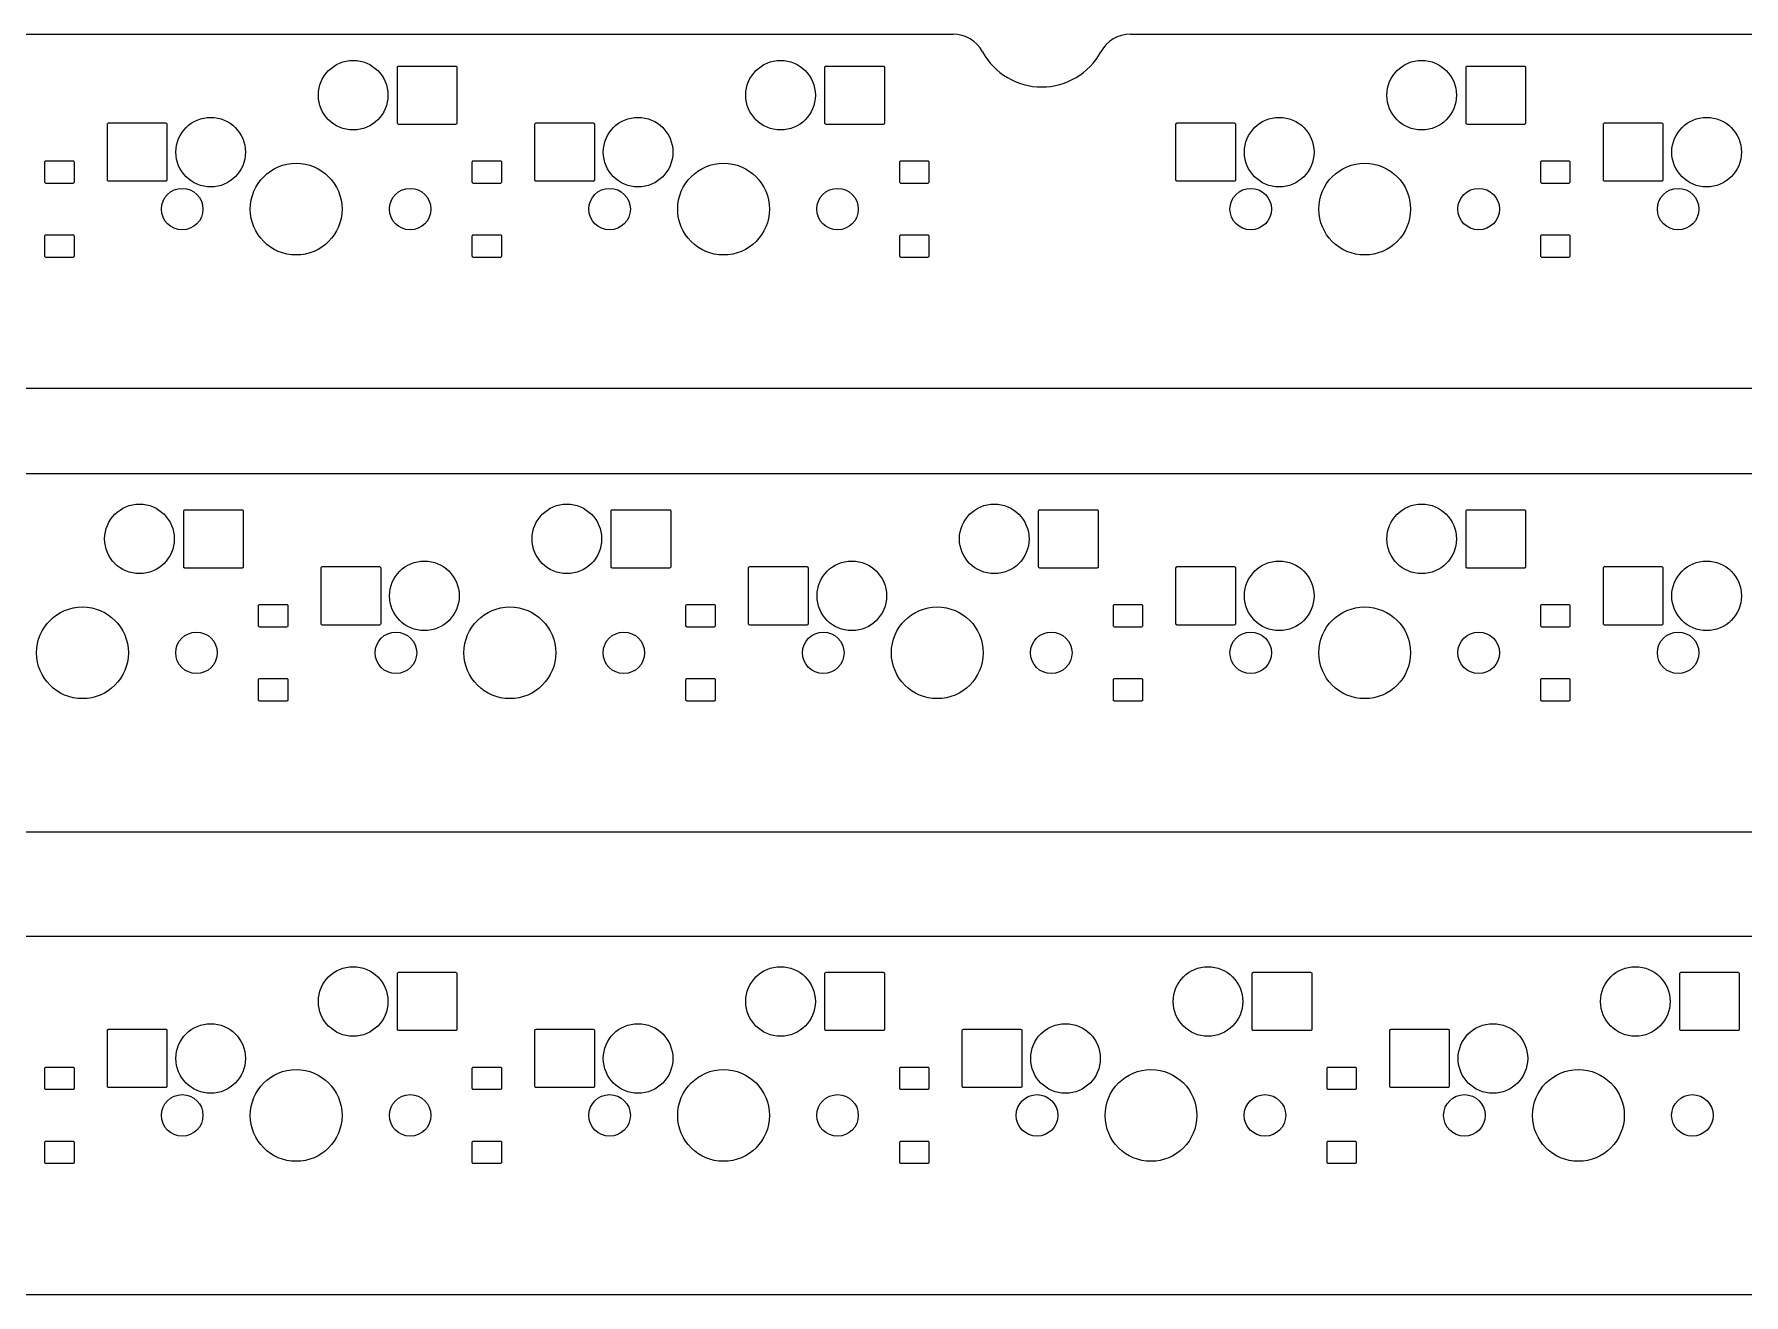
# Model space of a CAD drawing. Extents: x -27 to 356, y -111 to 35.
# Drawn here: x 150.2 to 226.4, y -48.4 to 7.8 of the extents above; entities that cross this region are included whole.
import ezdxf

# ---------------------------------------------------------------- set-up
doc = ezdxf.new("R2010")
doc.units = 0
doc.layers.add('BLACK', color=7, linetype='CONTINUOUS')

msp = doc.modelspace()

# ---------------------------------------------------------------- linework, layer by layer
at = {"layer": 'BLACK', "linetype": 'CONTINUOUS'}
for p, q in [((113.382, 7.8), (191.201, 7.8)), ((113.382, 7.8), (191.201, 7.8)), ((199.112, 7.8), (274.651, 7.8)), ((199.112, 7.8), (274.651, 7.8)), ((166.441, 6.33), (166.445, 6.34952)), ((166.441, 3.83), (166.441, 6.33)), ((166.445, 6.34952), (166.456, 6.36606)), ((166.456, 6.36606), (166.472, 6.37712)), ((166.472, 6.37712), (166.492, 6.381)), ((166.492, 6.381), (169.042, 6.381)), ((169.042, 6.381), (169.062, 6.37712)), ((169.062, 6.37712), (169.078, 6.36606)), ((169.078, 6.36606), (169.089, 6.34952)), ((169.089, 6.34952), (169.093, 6.33)), ((169.093, 6.33), (169.093, 3.83)), ((185.491, 6.33), (185.495, 6.34952)), ((185.491, 3.83), (185.491, 6.33)), ((185.495, 6.34952), (185.506, 6.36606)), ((185.506, 6.36606), (185.522, 6.37712)), ((185.522, 6.37712), (185.542, 6.381)), ((185.542, 6.381), (188.092, 6.381)), ((188.092, 6.381), (188.112, 6.37712)), ((188.112, 6.37712), (188.128, 6.36606)), ((188.128, 6.36606), (188.139, 6.34952)), ((188.139, 6.34952), (188.143, 6.33)), ((188.143, 6.33), (188.143, 3.83)), ((214.066, 6.33), (214.07, 6.34952)), ((214.066, 3.83), (214.066, 6.33)), ((214.07, 6.34952), (214.081, 6.36606)), ((214.081, 6.36606), (214.097, 6.37712)), ((214.097, 6.37712), (214.117, 6.381)), ((214.117, 6.381), (216.667, 6.381)), ((216.667, 6.381), (216.687, 6.37712)), ((216.687, 6.37712), (216.703, 6.36606)), ((216.703, 6.36606), (216.714, 6.34952)), ((216.714, 6.34952), (216.718, 6.33)), ((216.718, 6.33), (216.718, 3.83)), ((153.518, 3.80952), (153.529, 3.82606)), ((153.529, 3.82606), (153.545, 3.83712)), ((153.545, 3.83712), (153.565, 3.841)), ((153.565, 3.841), (156.115, 3.841)), ((156.115, 3.841), (156.135, 3.83712)), ((156.135, 3.83712), (156.151, 3.82606)), ((156.151, 3.82606), (156.162, 3.80952)), ((166.445, 3.81048), (166.441, 3.83)), ((166.456, 3.79394), (166.445, 3.81048)), ((169.089, 3.81048), (169.078, 3.79394)), ((169.093, 3.83), (169.089, 3.81048)), ((172.568, 3.80952), (172.579, 3.82606)), ((172.579, 3.82606), (172.595, 3.83712)), ((172.595, 3.83712), (172.615, 3.841)), ((172.615, 3.841), (175.165, 3.841)), ((175.165, 3.841), (175.185, 3.83712)), ((175.185, 3.83712), (175.201, 3.82606)), ((175.201, 3.82606), (175.212, 3.80952)), ((185.495, 3.81048), (185.491, 3.83)), ((185.506, 3.79394), (185.495, 3.81048)), ((188.139, 3.81048), (188.128, 3.79394)), ((188.143, 3.83), (188.139, 3.81048)), ((201.143, 3.80952), (201.154, 3.82606)), ((201.154, 3.82606), (201.17, 3.83712)), ((201.17, 3.83712), (201.19, 3.841)), ((201.19, 3.841), (203.74, 3.841)), ((203.74, 3.841), (203.76, 3.83712)), ((203.76, 3.83712), (203.776, 3.82606)), ((203.776, 3.82606), (203.787, 3.80952)), ((214.07, 3.81048), (214.066, 3.83)), ((214.081, 3.79394), (214.07, 3.81048)), ((216.714, 3.81048), (216.703, 3.79394)), ((216.718, 3.83), (216.714, 3.81048)), ((220.193, 3.80952), (220.204, 3.82606)), ((220.204, 3.82606), (220.22, 3.83712)), ((220.22, 3.83712), (220.24, 3.841)), ((220.24, 3.841), (222.79, 3.841)), ((222.79, 3.841), (222.81, 3.83712)), ((222.81, 3.83712), (222.826, 3.82606)), ((222.826, 3.82606), (222.837, 3.80952)), ((153.514, 3.79), (153.518, 3.80952)), ((153.514, 1.29), (153.514, 3.79)), ((156.162, 3.80952), (156.166, 3.79)), ((156.166, 3.79), (156.166, 1.29)), ((166.472, 3.78288), (166.456, 3.79394)), ((166.492, 3.779), (166.472, 3.78288)), ((169.042, 3.779), (166.492, 3.779)), ((169.062, 3.78288), (169.042, 3.779)), ((169.078, 3.79394), (169.062, 3.78288)), ((172.564, 3.79), (172.568, 3.80952)), ((172.564, 1.29), (172.564, 3.79)), ((175.212, 3.80952), (175.216, 3.79)), ((175.216, 3.79), (175.216, 1.29)), ((185.522, 3.78288), (185.506, 3.79394)), ((185.542, 3.779), (185.522, 3.78288)), ((188.092, 3.779), (185.542, 3.779)), ((188.112, 3.78288), (188.092, 3.779)), ((188.128, 3.79394), (188.112, 3.78288)), ((201.139, 3.79), (201.143, 3.80952)), ((201.139, 1.29), (201.139, 3.79)), ((203.787, 3.80952), (203.791, 3.79)), ((203.791, 3.79), (203.791, 1.29)), ((214.097, 3.78288), (214.081, 3.79394)), ((214.117, 3.779), (214.097, 3.78288)), ((216.667, 3.779), (214.117, 3.779)), ((216.687, 3.78288), (216.667, 3.779)), ((216.703, 3.79394), (216.687, 3.78288)), ((220.189, 3.79), (220.193, 3.80952)), ((220.189, 1.29), (220.189, 3.79)), ((222.837, 3.80952), (222.841, 3.79)), ((222.841, 3.79), (222.841, 1.29)), ((150.724, 2.1), (150.728, 2.11952)), ((150.724, 1.2), (150.724, 2.1)), ((150.728, 2.11952), (150.739, 2.13606)), ((150.739, 2.13606), (150.755, 2.14712)), ((150.755, 2.14712), (150.775, 2.151)), ((150.775, 2.151), (151.975, 2.151)), ((151.975, 2.151), (151.995, 2.14712)), ((151.995, 2.14712), (152.011, 2.13606)), ((152.011, 2.13606), (152.022, 2.11952)), ((152.022, 2.11952), (152.026, 2.1)), ((152.026, 2.1), (152.026, 1.2)), ((169.774, 2.1), (169.778, 2.11952)), ((169.774, 1.2), (169.774, 2.1)), ((169.778, 2.11952), (169.789, 2.13606)), ((169.789, 2.13606), (169.805, 2.14712)), ((169.805, 2.14712), (169.825, 2.151)), ((169.825, 2.151), (171.025, 2.151)), ((171.025, 2.151), (171.045, 2.14712)), ((171.045, 2.14712), (171.061, 2.13606)), ((171.061, 2.13606), (171.072, 2.11952)), ((171.072, 2.11952), (171.076, 2.1)), ((171.076, 2.1), (171.076, 1.2)), ((188.824, 2.1), (188.828, 2.11952)), ((188.824, 1.2), (188.824, 2.1)), ((188.828, 2.11952), (188.839, 2.13606)), ((188.839, 2.13606), (188.855, 2.14712)), ((188.855, 2.14712), (188.875, 2.151)), ((188.875, 2.151), (190.075, 2.151)), ((190.075, 2.151), (190.095, 2.14712)), ((190.095, 2.14712), (190.111, 2.13606)), ((190.111, 2.13606), (190.122, 2.11952)), ((190.122, 2.11952), (190.126, 2.1)), ((190.126, 2.1), (190.126, 1.2)), ((217.399, 2.1), (217.403, 2.11952)), ((217.399, 1.2), (217.399, 2.1)), ((217.403, 2.11952), (217.414, 2.13606)), ((217.414, 2.13606), (217.43, 2.14712)), ((217.43, 2.14712), (217.45, 2.151)), ((217.45, 2.151), (218.65, 2.151)), ((218.65, 2.151), (218.67, 2.14712)), ((218.67, 2.14712), (218.686, 2.13606)), ((218.686, 2.13606), (218.697, 2.11952)), ((218.697, 2.11952), (218.701, 2.1)), ((218.701, 2.1), (218.701, 1.2)), ((150.728, 1.18048), (150.724, 1.2)), ((150.739, 1.16394), (150.728, 1.18048)), ((150.755, 1.15288), (150.739, 1.16394)), ((150.775, 1.149), (150.755, 1.15288)), ((151.975, 1.149), (150.775, 1.149)), ((151.995, 1.15288), (151.975, 1.149)), ((152.011, 1.16394), (151.995, 1.15288)), ((152.022, 1.18048), (152.011, 1.16394)), ((152.026, 1.2), (152.022, 1.18048)), ((153.518, 1.27048), (153.514, 1.29)), ((153.529, 1.25394), (153.518, 1.27048)), ((153.545, 1.24288), (153.529, 1.25394)), ((153.565, 1.239), (153.545, 1.24288)), ((156.115, 1.239), (153.565, 1.239)), ((156.135, 1.24288), (156.115, 1.239)), ((156.151, 1.25394), (156.135, 1.24288)), ((156.162, 1.27048), (156.151, 1.25394)), ((156.166, 1.29), (156.162, 1.27048)), ((169.778, 1.18048), (169.774, 1.2)), ((169.789, 1.16394), (169.778, 1.18048)), ((169.805, 1.15288), (169.789, 1.16394)), ((169.825, 1.149), (169.805, 1.15288)), ((171.025, 1.149), (169.825, 1.149)), ((171.045, 1.15288), (171.025, 1.149)), ((171.061, 1.16394), (171.045, 1.15288)), ((171.072, 1.18048), (171.061, 1.16394)), ((171.076, 1.2), (171.072, 1.18048)), ((172.568, 1.27048), (172.564, 1.29)), ((172.579, 1.25394), (172.568, 1.27048)), ((172.595, 1.24288), (172.579, 1.25394)), ((172.615, 1.239), (172.595, 1.24288)), ((175.165, 1.239), (172.615, 1.239)), ((175.185, 1.24288), (175.165, 1.239)), ((175.201, 1.25394), (175.185, 1.24288)), ((175.212, 1.27048), (175.201, 1.25394)), ((175.216, 1.29), (175.212, 1.27048)), ((188.828, 1.18048), (188.824, 1.2)), ((188.839, 1.16394), (188.828, 1.18048)), ((188.855, 1.15288), (188.839, 1.16394)), ((188.875, 1.149), (188.855, 1.15288)), ((190.075, 1.149), (188.875, 1.149)), ((190.095, 1.15288), (190.075, 1.149)), ((190.111, 1.16394), (190.095, 1.15288)), ((190.122, 1.18048), (190.111, 1.16394)), ((190.126, 1.2), (190.122, 1.18048)), ((201.143, 1.27048), (201.139, 1.29)), ((201.154, 1.25394), (201.143, 1.27048)), ((201.17, 1.24288), (201.154, 1.25394)), ((201.19, 1.239), (201.17, 1.24288)), ((203.74, 1.239), (201.19, 1.239)), ((203.76, 1.24288), (203.74, 1.239)), ((203.776, 1.25394), (203.76, 1.24288)), ((203.787, 1.27048), (203.776, 1.25394)), ((203.791, 1.29), (203.787, 1.27048)), ((217.403, 1.18048), (217.399, 1.2)), ((217.414, 1.16394), (217.403, 1.18048)), ((217.43, 1.15288), (217.414, 1.16394)), ((217.45, 1.149), (217.43, 1.15288)), ((218.65, 1.149), (217.45, 1.149)), ((218.67, 1.15288), (218.65, 1.149)), ((218.686, 1.16394), (218.67, 1.15288)), ((218.697, 1.18048), (218.686, 1.16394)), ((218.701, 1.2), (218.697, 1.18048)), ((220.193, 1.27048), (220.189, 1.29)), ((220.204, 1.25394), (220.193, 1.27048)), ((220.22, 1.24288), (220.204, 1.25394)), ((220.24, 1.239), (220.22, 1.24288)), ((222.79, 1.239), (220.24, 1.239)), ((222.81, 1.24288), (222.79, 1.239)), ((222.826, 1.25394), (222.81, 1.24288)), ((222.837, 1.27048), (222.826, 1.25394)), ((222.841, 1.29), (222.837, 1.27048)), ((150.724, -1.2), (150.728, -1.18048)), ((150.724, -2.1), (150.724, -1.2)), ((150.728, -1.18048), (150.739, -1.16394)), ((150.739, -1.16394), (150.755, -1.15288)), ((150.755, -1.15288), (150.775, -1.149)), ((150.775, -1.149), (151.975, -1.149)), ((151.975, -1.149), (151.995, -1.15288)), ((151.995, -1.15288), (152.011, -1.16394)), ((152.011, -1.16394), (152.022, -1.18048)), ((152.022, -1.18048), (152.026, -1.2)), ((152.026, -1.2), (152.026, -2.1)), ((169.774, -1.2), (169.778, -1.18048)), ((169.774, -2.1), (169.774, -1.2)), ((169.778, -1.18048), (169.789, -1.16394)), ((169.789, -1.16394), (169.805, -1.15288)), ((169.805, -1.15288), (169.825, -1.149)), ((169.825, -1.149), (171.025, -1.149)), ((171.025, -1.149), (171.045, -1.15288)), ((171.045, -1.15288), (171.061, -1.16394)), ((171.061, -1.16394), (171.072, -1.18048)), ((171.072, -1.18048), (171.076, -1.2)), ((171.076, -1.2), (171.076, -2.1)), ((188.824, -1.2), (188.828, -1.18048)), ((188.824, -2.1), (188.824, -1.2)), ((188.828, -1.18048), (188.839, -1.16394)), ((188.839, -1.16394), (188.855, -1.15288)), ((188.855, -1.15288), (188.875, -1.149)), ((188.875, -1.149), (190.075, -1.149)), ((190.075, -1.149), (190.095, -1.15288)), ((190.095, -1.15288), (190.111, -1.16394)), ((190.111, -1.16394), (190.122, -1.18048)), ((190.122, -1.18048), (190.126, -1.2)), ((190.126, -1.2), (190.126, -2.1)), ((217.399, -1.2), (217.403, -1.18048)), ((217.399, -2.1), (217.399, -1.2)), ((217.403, -1.18048), (217.414, -1.16394)), ((217.414, -1.16394), (217.43, -1.15288)), ((217.43, -1.15288), (217.45, -1.149)), ((217.45, -1.149), (218.65, -1.149)), ((218.65, -1.149), (218.67, -1.15288)), ((218.67, -1.15288), (218.686, -1.16394)), ((218.686, -1.16394), (218.697, -1.18048)), ((218.697, -1.18048), (218.701, -1.2)), ((218.701, -1.2), (218.701, -2.1)), ((150.728, -2.11952), (150.724, -2.1)), ((150.739, -2.13606), (150.728, -2.11952)), ((150.755, -2.14712), (150.739, -2.13606)), ((150.775, -2.151), (150.755, -2.14712)), ((151.975, -2.151), (150.775, -2.151)), ((151.995, -2.14712), (151.975, -2.151)), ((152.011, -2.13606), (151.995, -2.14712)), ((152.022, -2.11952), (152.011, -2.13606)), ((152.026, -2.1), (152.022, -2.11952)), ((169.778, -2.11952), (169.774, -2.1)), ((169.789, -2.13606), (169.778, -2.11952)), ((169.805, -2.14712), (169.789, -2.13606)), ((169.825, -2.151), (169.805, -2.14712)), ((171.025, -2.151), (169.825, -2.151)), ((171.045, -2.14712), (171.025, -2.151)), ((171.061, -2.13606), (171.045, -2.14712)), ((171.072, -2.11952), (171.061, -2.13606)), ((171.076, -2.1), (171.072, -2.11952)), ((188.828, -2.11952), (188.824, -2.1)), ((188.839, -2.13606), (188.828, -2.11952)), ((188.855, -2.14712), (188.839, -2.13606)), ((188.875, -2.151), (188.855, -2.14712)), ((190.075, -2.151), (188.875, -2.151)), ((190.095, -2.14712), (190.075, -2.151)), ((190.111, -2.13606), (190.095, -2.14712)), ((190.122, -2.11952), (190.111, -2.13606)), ((190.126, -2.1), (190.122, -2.11952)), ((217.403, -2.11952), (217.399, -2.1)), ((217.414, -2.13606), (217.403, -2.11952)), ((217.43, -2.14712), (217.414, -2.13606)), ((217.45, -2.151), (217.43, -2.14712)), ((218.65, -2.151), (217.45, -2.151)), ((218.67, -2.14712), (218.65, -2.151)), ((218.686, -2.13606), (218.67, -2.14712)), ((218.697, -2.11952), (218.686, -2.13606)), ((218.701, -2.1), (218.697, -2.11952)), ((349.875, -8), (-21.025, -8)), ((349.875, -8), (-21.025, -8)), ((-21.025, -11.785), (241.191, -11.785)), ((-21.025, -11.785), (241.191, -11.785)), ((156.916, -13.455), (156.92, -13.4355)), ((156.916, -15.955), (156.916, -13.455)), ((156.92, -13.4355), (156.931, -13.4189)), ((156.931, -13.4189), (156.947, -13.4079)), ((156.947, -13.4079), (156.967, -13.404)), ((156.967, -13.404), (159.517, -13.404)), ((159.517, -13.404), (159.537, -13.4079)), ((159.537, -13.4079), (159.553, -13.4189)), ((159.553, -13.4189), (159.564, -13.4355)), ((159.564, -13.4355), (159.568, -13.455)), ((159.568, -13.455), (159.568, -15.955)), ((175.966, -13.455), (175.97, -13.4355)), ((175.966, -15.955), (175.966, -13.455)), ((175.97, -13.4355), (175.981, -13.4189)), ((175.981, -13.4189), (175.997, -13.4079)), ((175.997, -13.4079), (176.017, -13.404)), ((176.017, -13.404), (178.567, -13.404)), ((178.567, -13.404), (178.587, -13.4079)), ((178.587, -13.4079), (178.603, -13.4189)), ((178.603, -13.4189), (178.614, -13.4355)), ((178.614, -13.4355), (178.618, -13.455)), ((178.618, -13.455), (178.618, -15.955)), ((195.016, -13.455), (195.02, -13.4355)), ((195.016, -15.955), (195.016, -13.455)), ((195.02, -13.4355), (195.031, -13.4189)), ((195.031, -13.4189), (195.047, -13.4079)), ((195.047, -13.4079), (195.067, -13.404)), ((195.067, -13.404), (197.617, -13.404)), ((197.617, -13.404), (197.637, -13.4079)), ((197.637, -13.4079), (197.653, -13.4189)), ((197.653, -13.4189), (197.664, -13.4355)), ((197.664, -13.4355), (197.668, -13.455)), ((197.668, -13.455), (197.668, -15.955)), ((214.066, -13.455), (214.07, -13.4355)), ((214.066, -15.955), (214.066, -13.455)), ((214.07, -13.4355), (214.081, -13.4189)), ((214.081, -13.4189), (214.097, -13.4079)), ((214.097, -13.4079), (214.117, -13.404)), ((214.117, -13.404), (216.667, -13.404)), ((216.667, -13.404), (216.687, -13.4079)), ((216.687, -13.4079), (216.703, -13.4189)), ((216.703, -13.4189), (216.714, -13.4355)), ((216.714, -13.4355), (216.718, -13.455)), ((216.718, -13.455), (216.718, -15.955)), ((156.92, -15.9745), (156.916, -15.955)), ((156.931, -15.9911), (156.92, -15.9745)), ((156.947, -16.0021), (156.931, -15.9911)), ((159.553, -15.9911), (159.537, -16.0021)), ((159.564, -15.9745), (159.553, -15.9911)), ((159.568, -15.955), (159.564, -15.9745)), ((163.039, -15.995), (163.043, -15.9755)), ((163.039, -18.495), (163.039, -15.995)), ((163.043, -15.9755), (163.054, -15.9589)), ((163.054, -15.9589), (163.07, -15.9479)), ((163.07, -15.9479), (163.09, -15.944)), ((163.09, -15.944), (165.64, -15.944)), ((165.64, -15.944), (165.66, -15.9479)), ((165.66, -15.9479), (165.676, -15.9589)), ((165.676, -15.9589), (165.687, -15.9755)), ((165.687, -15.9755), (165.691, -15.995)), ((165.691, -15.995), (165.691, -18.495)), ((175.97, -15.9745), (175.966, -15.955)), ((175.981, -15.9911), (175.97, -15.9745)), ((175.997, -16.0021), (175.981, -15.9911)), ((178.603, -15.9911), (178.587, -16.0021)), ((178.614, -15.9745), (178.603, -15.9911)), ((178.618, -15.955), (178.614, -15.9745)), ((182.089, -15.995), (182.093, -15.9755)), ((182.089, -18.495), (182.089, -15.995)), ((182.093, -15.9755), (182.104, -15.9589)), ((182.104, -15.9589), (182.12, -15.9479)), ((182.12, -15.9479), (182.14, -15.944)), ((182.14, -15.944), (184.69, -15.944)), ((184.69, -15.944), (184.71, -15.9479)), ((184.71, -15.9479), (184.726, -15.9589)), ((184.726, -15.9589), (184.737, -15.9755)), ((184.737, -15.9755), (184.741, -15.995)), ((184.741, -15.995), (184.741, -18.495)), ((195.02, -15.9745), (195.016, -15.955)), ((195.031, -15.9911), (195.02, -15.9745)), ((195.047, -16.0021), (195.031, -15.9911)), ((197.653, -15.9911), (197.637, -16.0021)), ((197.664, -15.9745), (197.653, -15.9911)), ((197.668, -15.955), (197.664, -15.9745)), ((201.139, -15.995), (201.143, -15.9755)), ((201.139, -18.495), (201.139, -15.995)), ((201.143, -15.9755), (201.154, -15.9589)), ((201.154, -15.9589), (201.17, -15.9479)), ((201.17, -15.9479), (201.19, -15.944)), ((201.19, -15.944), (203.74, -15.944)), ((203.74, -15.944), (203.76, -15.9479)), ((203.76, -15.9479), (203.776, -15.9589)), ((203.776, -15.9589), (203.787, -15.9755)), ((203.787, -15.9755), (203.791, -15.995)), ((203.791, -15.995), (203.791, -18.495)), ((214.07, -15.9745), (214.066, -15.955)), ((214.081, -15.9911), (214.07, -15.9745)), ((214.097, -16.0021), (214.081, -15.9911)), ((216.703, -15.9911), (216.687, -16.0021)), ((216.714, -15.9745), (216.703, -15.9911)), ((216.718, -15.955), (216.714, -15.9745)), ((220.189, -15.995), (220.193, -15.9755)), ((220.189, -18.495), (220.189, -15.995)), ((220.193, -15.9755), (220.204, -15.9589)), ((220.204, -15.9589), (220.22, -15.9479)), ((220.22, -15.9479), (220.24, -15.944)), ((220.24, -15.944), (222.79, -15.944)), ((222.79, -15.944), (222.81, -15.9479)), ((222.81, -15.9479), (222.826, -15.9589)), ((222.826, -15.9589), (222.837, -15.9755)), ((222.837, -15.9755), (222.841, -15.995)), ((222.841, -15.995), (222.841, -18.495)), ((156.967, -16.006), (156.947, -16.0021)), ((159.517, -16.006), (156.967, -16.006)), ((159.537, -16.0021), (159.517, -16.006)), ((176.017, -16.006), (175.997, -16.0021)), ((178.567, -16.006), (176.017, -16.006)), ((178.587, -16.0021), (178.567, -16.006)), ((195.067, -16.006), (195.047, -16.0021)), ((197.617, -16.006), (195.067, -16.006)), ((197.637, -16.0021), (197.617, -16.006)), ((214.117, -16.006), (214.097, -16.0021)), ((216.667, -16.006), (214.117, -16.006)), ((216.687, -16.0021), (216.667, -16.006)), ((160.249, -17.685), (160.253, -17.6655)), ((160.249, -18.585), (160.249, -17.685)), ((160.253, -17.6655), (160.264, -17.6489)), ((160.264, -17.6489), (160.28, -17.6379)), ((160.28, -17.6379), (160.3, -17.634)), ((160.3, -17.634), (161.5, -17.634)), ((161.5, -17.634), (161.52, -17.6379)), ((161.52, -17.6379), (161.536, -17.6489)), ((161.536, -17.6489), (161.547, -17.6655)), ((161.547, -17.6655), (161.551, -17.685)), ((161.551, -17.685), (161.551, -18.585)), ((179.299, -17.685), (179.303, -17.6655)), ((179.299, -18.585), (179.299, -17.685)), ((179.303, -17.6655), (179.314, -17.6489)), ((179.314, -17.6489), (179.33, -17.6379)), ((179.33, -17.6379), (179.35, -17.634)), ((179.35, -17.634), (180.55, -17.634)), ((180.55, -17.634), (180.57, -17.6379)), ((180.57, -17.6379), (180.586, -17.6489)), ((180.586, -17.6489), (180.597, -17.6655)), ((180.597, -17.6655), (180.601, -17.685)), ((180.601, -17.685), (180.601, -18.585)), ((198.349, -17.685), (198.353, -17.6655)), ((198.349, -18.585), (198.349, -17.685)), ((198.353, -17.6655), (198.364, -17.6489)), ((198.364, -17.6489), (198.38, -17.6379)), ((198.38, -17.6379), (198.4, -17.634)), ((198.4, -17.634), (199.6, -17.634)), ((199.6, -17.634), (199.62, -17.6379)), ((199.62, -17.6379), (199.636, -17.6489)), ((199.636, -17.6489), (199.647, -17.6655)), ((199.647, -17.6655), (199.651, -17.685)), ((199.651, -17.685), (199.651, -18.585)), ((217.399, -17.685), (217.403, -17.6655)), ((217.399, -18.585), (217.399, -17.685)), ((217.403, -17.6655), (217.414, -17.6489)), ((217.414, -17.6489), (217.43, -17.6379)), ((217.43, -17.6379), (217.45, -17.634)), ((217.45, -17.634), (218.65, -17.634)), ((218.65, -17.634), (218.67, -17.6379)), ((218.67, -17.6379), (218.686, -17.6489)), ((218.686, -17.6489), (218.697, -17.6655)), ((218.697, -17.6655), (218.701, -17.685)), ((218.701, -17.685), (218.701, -18.585)), ((160.253, -18.6045), (160.249, -18.585)), ((160.264, -18.6211), (160.253, -18.6045)), ((160.28, -18.6321), (160.264, -18.6211)), ((160.3, -18.636), (160.28, -18.6321)), ((161.5, -18.636), (160.3, -18.636)), ((161.52, -18.6321), (161.5, -18.636)), ((161.536, -18.6211), (161.52, -18.6321)), ((161.547, -18.6045), (161.536, -18.6211)), ((161.551, -18.585), (161.547, -18.6045)), ((163.043, -18.5145), (163.039, -18.495)), ((163.054, -18.5311), (163.043, -18.5145)), ((163.07, -18.5421), (163.054, -18.5311)), ((163.09, -18.546), (163.07, -18.5421)), ((165.64, -18.546), (163.09, -18.546)), ((165.66, -18.5421), (165.64, -18.546)), ((165.676, -18.5311), (165.66, -18.5421)), ((165.687, -18.5145), (165.676, -18.5311)), ((165.691, -18.495), (165.687, -18.5145)), ((179.303, -18.6045), (179.299, -18.585)), ((179.314, -18.6211), (179.303, -18.6045)), ((179.33, -18.6321), (179.314, -18.6211)), ((179.35, -18.636), (179.33, -18.6321)), ((180.55, -18.636), (179.35, -18.636)), ((180.57, -18.6321), (180.55, -18.636)), ((180.586, -18.6211), (180.57, -18.6321)), ((180.597, -18.6045), (180.586, -18.6211)), ((180.601, -18.585), (180.597, -18.6045)), ((182.093, -18.5145), (182.089, -18.495)), ((182.104, -18.5311), (182.093, -18.5145)), ((182.12, -18.5421), (182.104, -18.5311)), ((182.14, -18.546), (182.12, -18.5421)), ((184.69, -18.546), (182.14, -18.546)), ((184.71, -18.5421), (184.69, -18.546)), ((184.726, -18.5311), (184.71, -18.5421)), ((184.737, -18.5145), (184.726, -18.5311)), ((184.741, -18.495), (184.737, -18.5145)), ((198.353, -18.6045), (198.349, -18.585)), ((198.364, -18.6211), (198.353, -18.6045)), ((198.38, -18.6321), (198.364, -18.6211)), ((198.4, -18.636), (198.38, -18.6321)), ((199.6, -18.636), (198.4, -18.636)), ((199.62, -18.6321), (199.6, -18.636)), ((199.636, -18.6211), (199.62, -18.6321)), ((199.647, -18.6045), (199.636, -18.6211)), ((199.651, -18.585), (199.647, -18.6045)), ((201.143, -18.5145), (201.139, -18.495)), ((201.154, -18.5311), (201.143, -18.5145)), ((201.17, -18.5421), (201.154, -18.5311)), ((201.19, -18.546), (201.17, -18.5421)), ((203.74, -18.546), (201.19, -18.546)), ((203.76, -18.5421), (203.74, -18.546)), ((203.776, -18.5311), (203.76, -18.5421)), ((203.787, -18.5145), (203.776, -18.5311)), ((203.791, -18.495), (203.787, -18.5145)), ((217.403, -18.6045), (217.399, -18.585)), ((217.414, -18.6211), (217.403, -18.6045)), ((217.43, -18.6321), (217.414, -18.6211)), ((217.45, -18.636), (217.43, -18.6321)), ((218.65, -18.636), (217.45, -18.636)), ((218.67, -18.6321), (218.65, -18.636)), ((218.686, -18.6211), (218.67, -18.6321)), ((218.697, -18.6045), (218.686, -18.6211)), ((218.701, -18.585), (218.697, -18.6045)), ((220.193, -18.5145), (220.189, -18.495)), ((220.204, -18.5311), (220.193, -18.5145)), ((220.22, -18.5421), (220.204, -18.5311)), ((220.24, -18.546), (220.22, -18.5421)), ((222.79, -18.546), (220.24, -18.546)), ((222.81, -18.5421), (222.79, -18.546)), ((222.826, -18.5311), (222.81, -18.5421)), ((222.837, -18.5145), (222.826, -18.5311)), ((222.841, -18.495), (222.837, -18.5145)), ((160.249, -20.985), (160.253, -20.9655)), ((160.249, -21.885), (160.249, -20.985)), ((160.253, -20.9655), (160.264, -20.9489)), ((160.264, -20.9489), (160.28, -20.9379)), ((160.28, -20.9379), (160.3, -20.934)), ((160.3, -20.934), (161.5, -20.934)), ((161.5, -20.934), (161.52, -20.9379)), ((161.52, -20.9379), (161.536, -20.9489)), ((161.536, -20.9489), (161.547, -20.9655)), ((161.547, -20.9655), (161.551, -20.985)), ((161.551, -20.985), (161.551, -21.885)), ((179.299, -20.985), (179.303, -20.9655)), ((179.299, -21.885), (179.299, -20.985)), ((179.303, -20.9655), (179.314, -20.9489)), ((179.314, -20.9489), (179.33, -20.9379)), ((179.33, -20.9379), (179.35, -20.934)), ((179.35, -20.934), (180.55, -20.934)), ((180.55, -20.934), (180.57, -20.9379)), ((180.57, -20.9379), (180.586, -20.9489)), ((180.586, -20.9489), (180.597, -20.9655)), ((180.597, -20.9655), (180.601, -20.985)), ((180.601, -20.985), (180.601, -21.885)), ((198.349, -20.985), (198.353, -20.9655)), ((198.349, -21.885), (198.349, -20.985)), ((198.353, -20.9655), (198.364, -20.9489)), ((198.364, -20.9489), (198.38, -20.9379)), ((198.38, -20.9379), (198.4, -20.934)), ((198.4, -20.934), (199.6, -20.934)), ((199.6, -20.934), (199.62, -20.9379)), ((199.62, -20.9379), (199.636, -20.9489)), ((199.636, -20.9489), (199.647, -20.9655)), ((199.647, -20.9655), (199.651, -20.985)), ((199.651, -20.985), (199.651, -21.885)), ((217.399, -20.985), (217.403, -20.9655)), ((217.399, -21.885), (217.399, -20.985)), ((217.403, -20.9655), (217.414, -20.9489)), ((217.414, -20.9489), (217.43, -20.9379)), ((217.43, -20.9379), (217.45, -20.934)), ((217.45, -20.934), (218.65, -20.934)), ((218.65, -20.934), (218.67, -20.9379)), ((218.67, -20.9379), (218.686, -20.9489)), ((218.686, -20.9489), (218.697, -20.9655)), ((218.697, -20.9655), (218.701, -20.985)), ((218.701, -20.985), (218.701, -21.885)), ((160.253, -21.9045), (160.249, -21.885)), ((160.264, -21.9211), (160.253, -21.9045)), ((160.28, -21.9321), (160.264, -21.9211)), ((160.3, -21.936), (160.28, -21.9321)), ((161.5, -21.936), (160.3, -21.936)), ((161.52, -21.9321), (161.5, -21.936)), ((161.536, -21.9211), (161.52, -21.9321)), ((161.547, -21.9045), (161.536, -21.9211)), ((161.551, -21.885), (161.547, -21.9045)), ((179.303, -21.9045), (179.299, -21.885)), ((179.314, -21.9211), (179.303, -21.9045)), ((179.33, -21.9321), (179.314, -21.9211)), ((179.35, -21.936), (179.33, -21.9321)), ((180.55, -21.936), (179.35, -21.936)), ((180.57, -21.9321), (180.55, -21.936)), ((180.586, -21.9211), (180.57, -21.9321)), ((180.597, -21.9045), (180.586, -21.9211)), ((180.601, -21.885), (180.597, -21.9045)), ((198.353, -21.9045), (198.349, -21.885)), ((198.364, -21.9211), (198.353, -21.9045)), ((198.38, -21.9321), (198.364, -21.9211)), ((198.4, -21.936), (198.38, -21.9321)), ((199.6, -21.936), (198.4, -21.936)), ((199.62, -21.9321), (199.6, -21.936)), ((199.636, -21.9211), (199.62, -21.9321)), ((199.647, -21.9045), (199.636, -21.9211)), ((199.651, -21.885), (199.647, -21.9045)), ((217.403, -21.9045), (217.399, -21.885)), ((217.414, -21.9211), (217.403, -21.9045)), ((217.43, -21.9321), (217.414, -21.9211)), ((217.45, -21.936), (217.43, -21.9321)), ((218.65, -21.936), (217.45, -21.936)), ((218.67, -21.9321), (218.65, -21.936)), ((218.686, -21.9211), (218.67, -21.9321)), ((218.697, -21.9045), (218.686, -21.9211)), ((218.701, -21.885), (218.697, -21.9045)), ((239.028, -27.785), (-21.025, -27.785)), ((239.028, -27.785), (-21.025, -27.785)), ((-21.025, -32.4133), (242.78, -32.4133)), ((-21.025, -32.4133), (242.78, -32.4133)), ((166.441, -34.0833), (166.445, -34.0638)), ((166.441, -36.5833), (166.441, -34.0833)), ((166.445, -34.0638), (166.456, -34.0472)), ((166.456, -34.0472), (166.472, -34.0362)), ((166.472, -34.0362), (166.492, -34.0323)), ((166.492, -34.0323), (169.042, -34.0323)), ((169.042, -34.0323), (169.062, -34.0362)), ((169.062, -34.0362), (169.078, -34.0472)), ((169.078, -34.0472), (169.089, -34.0638)), ((169.089, -34.0638), (169.093, -34.0833)), ((169.093, -34.0833), (169.093, -36.5833)), ((185.491, -34.0833), (185.495, -34.0638)), ((185.491, -36.5833), (185.491, -34.0833)), ((185.495, -34.0638), (185.506, -34.0472)), ((185.506, -34.0472), (185.522, -34.0362)), ((185.522, -34.0362), (185.542, -34.0323)), ((185.542, -34.0323), (188.092, -34.0323)), ((188.092, -34.0323), (188.112, -34.0362)), ((188.112, -34.0362), (188.128, -34.0472)), ((188.128, -34.0472), (188.139, -34.0638)), ((188.139, -34.0638), (188.143, -34.0833)), ((188.143, -34.0833), (188.143, -36.5833)), ((204.541, -34.0833), (204.545, -34.0638)), ((204.541, -36.5833), (204.541, -34.0833)), ((204.545, -34.0638), (204.556, -34.0472)), ((204.556, -34.0472), (204.572, -34.0362)), ((204.572, -34.0362), (204.592, -34.0323)), ((204.592, -34.0323), (207.142, -34.0323)), ((207.142, -34.0323), (207.162, -34.0362)), ((207.162, -34.0362), (207.178, -34.0472)), ((207.178, -34.0472), (207.189, -34.0638)), ((207.189, -34.0638), (207.193, -34.0833)), ((207.193, -34.0833), (207.193, -36.5833)), ((223.591, -34.0833), (223.595, -34.0638)), ((223.591, -36.5833), (223.591, -34.0833)), ((223.595, -34.0638), (223.606, -34.0472)), ((223.606, -34.0472), (223.622, -34.0362)), ((223.622, -34.0362), (223.642, -34.0323)), ((223.642, -34.0323), (226.192, -34.0323)), ((226.192, -34.0323), (226.212, -34.0362)), ((226.212, -34.0362), (226.228, -34.0472)), ((226.228, -34.0472), (226.239, -34.0638)), ((226.239, -34.0638), (226.243, -34.0833)), ((226.243, -34.0833), (226.243, -36.5833)), ((153.545, -36.5762), (153.565, -36.5723)), ((153.565, -36.5723), (156.115, -36.5723)), ((156.115, -36.5723), (156.135, -36.5762)), ((172.595, -36.5762), (172.615, -36.5723)), ((172.615, -36.5723), (175.165, -36.5723)), ((175.165, -36.5723), (175.185, -36.5762)), ((191.645, -36.5762), (191.665, -36.5723)), ((191.665, -36.5723), (194.215, -36.5723)), ((194.215, -36.5723), (194.235, -36.5762)), ((210.695, -36.5762), (210.715, -36.5723)), ((210.715, -36.5723), (213.265, -36.5723)), ((213.265, -36.5723), (213.285, -36.5762)), ((153.514, -36.6233), (153.518, -36.6038)), ((153.514, -39.1233), (153.514, -36.6233)), ((153.518, -36.6038), (153.529, -36.5872)), ((153.529, -36.5872), (153.545, -36.5762)), ((156.135, -36.5762), (156.151, -36.5872)), ((156.151, -36.5872), (156.162, -36.6038)), ((156.162, -36.6038), (156.166, -36.6233)), ((156.166, -36.6233), (156.166, -39.1233)), ((166.445, -36.6028), (166.441, -36.5833)), ((166.456, -36.6194), (166.445, -36.6028)), ((166.472, -36.6304), (166.456, -36.6194)), ((166.492, -36.6343), (166.472, -36.6304)), ((169.042, -36.6343), (166.492, -36.6343)), ((169.062, -36.6304), (169.042, -36.6343)), ((169.078, -36.6194), (169.062, -36.6304)), ((169.089, -36.6028), (169.078, -36.6194)), ((169.093, -36.5833), (169.089, -36.6028)), ((172.564, -36.6233), (172.568, -36.6038)), ((172.564, -39.1233), (172.564, -36.6233)), ((172.568, -36.6038), (172.579, -36.5872)), ((172.579, -36.5872), (172.595, -36.5762)), ((175.185, -36.5762), (175.201, -36.5872)), ((175.201, -36.5872), (175.212, -36.6038)), ((175.212, -36.6038), (175.216, -36.6233)), ((175.216, -36.6233), (175.216, -39.1233)), ((185.495, -36.6028), (185.491, -36.5833)), ((185.506, -36.6194), (185.495, -36.6028)), ((185.522, -36.6304), (185.506, -36.6194)), ((185.542, -36.6343), (185.522, -36.6304)), ((188.092, -36.6343), (185.542, -36.6343)), ((188.112, -36.6304), (188.092, -36.6343)), ((188.128, -36.6194), (188.112, -36.6304)), ((188.139, -36.6028), (188.128, -36.6194)), ((188.143, -36.5833), (188.139, -36.6028)), ((191.614, -36.6233), (191.618, -36.6038)), ((191.614, -39.1233), (191.614, -36.6233)), ((191.618, -36.6038), (191.629, -36.5872)), ((191.629, -36.5872), (191.645, -36.5762)), ((194.235, -36.5762), (194.251, -36.5872)), ((194.251, -36.5872), (194.262, -36.6038)), ((194.262, -36.6038), (194.266, -36.6233)), ((194.266, -36.6233), (194.266, -39.1233)), ((204.545, -36.6028), (204.541, -36.5833)), ((204.556, -36.6194), (204.545, -36.6028)), ((204.572, -36.6304), (204.556, -36.6194)), ((204.592, -36.6343), (204.572, -36.6304)), ((207.142, -36.6343), (204.592, -36.6343)), ((207.162, -36.6304), (207.142, -36.6343)), ((207.178, -36.6194), (207.162, -36.6304)), ((207.189, -36.6028), (207.178, -36.6194)), ((207.193, -36.5833), (207.189, -36.6028)), ((210.664, -36.6233), (210.668, -36.6038)), ((210.664, -39.1233), (210.664, -36.6233)), ((210.668, -36.6038), (210.679, -36.5872)), ((210.679, -36.5872), (210.695, -36.5762)), ((213.285, -36.5762), (213.301, -36.5872)), ((213.301, -36.5872), (213.312, -36.6038)), ((213.312, -36.6038), (213.316, -36.6233)), ((213.316, -36.6233), (213.316, -39.1233)), ((223.595, -36.6028), (223.591, -36.5833)), ((223.606, -36.6194), (223.595, -36.6028)), ((223.622, -36.6304), (223.606, -36.6194)), ((223.642, -36.6343), (223.622, -36.6304)), ((226.192, -36.6343), (223.642, -36.6343)), ((226.212, -36.6304), (226.192, -36.6343)), ((226.228, -36.6194), (226.212, -36.6304)), ((226.239, -36.6028), (226.228, -36.6194)), ((226.243, -36.5833), (226.239, -36.6028)), ((150.724, -38.3133), (150.728, -38.2938)), ((150.724, -39.2133), (150.724, -38.3133)), ((150.728, -38.2938), (150.739, -38.2772)), ((150.739, -38.2772), (150.755, -38.2662)), ((150.755, -38.2662), (150.775, -38.2623)), ((150.775, -38.2623), (151.975, -38.2623)), ((151.975, -38.2623), (151.995, -38.2662)), ((151.995, -38.2662), (152.011, -38.2772)), ((152.011, -38.2772), (152.022, -38.2938)), ((152.022, -38.2938), (152.026, -38.3133)), ((152.026, -38.3133), (152.026, -39.2133)), ((169.774, -38.3133), (169.778, -38.2938)), ((169.774, -39.2133), (169.774, -38.3133)), ((169.778, -38.2938), (169.789, -38.2772)), ((169.789, -38.2772), (169.805, -38.2662)), ((169.805, -38.2662), (169.825, -38.2623)), ((169.825, -38.2623), (171.025, -38.2623)), ((171.025, -38.2623), (171.045, -38.2662)), ((171.045, -38.2662), (171.061, -38.2772)), ((171.061, -38.2772), (171.072, -38.2938)), ((171.072, -38.2938), (171.076, -38.3133)), ((171.076, -38.3133), (171.076, -39.2133)), ((188.824, -38.3133), (188.828, -38.2938)), ((188.824, -39.2133), (188.824, -38.3133)), ((188.828, -38.2938), (188.839, -38.2772)), ((188.839, -38.2772), (188.855, -38.2662)), ((188.855, -38.2662), (188.875, -38.2623)), ((188.875, -38.2623), (190.075, -38.2623)), ((190.075, -38.2623), (190.095, -38.2662)), ((190.095, -38.2662), (190.111, -38.2772)), ((190.111, -38.2772), (190.122, -38.2938)), ((190.122, -38.2938), (190.126, -38.3133)), ((190.126, -38.3133), (190.126, -39.2133)), ((207.874, -38.3133), (207.878, -38.2938)), ((207.874, -39.2133), (207.874, -38.3133)), ((207.878, -38.2938), (207.889, -38.2772)), ((207.889, -38.2772), (207.905, -38.2662)), ((207.905, -38.2662), (207.925, -38.2623)), ((207.925, -38.2623), (209.125, -38.2623)), ((209.125, -38.2623), (209.145, -38.2662)), ((209.145, -38.2662), (209.161, -38.2772)), ((209.161, -38.2772), (209.172, -38.2938)), ((209.172, -38.2938), (209.176, -38.3133)), ((209.176, -38.3133), (209.176, -39.2133)), ((150.728, -39.2328), (150.724, -39.2133)), ((150.739, -39.2494), (150.728, -39.2328)), ((150.755, -39.2604), (150.739, -39.2494)), ((150.775, -39.2643), (150.755, -39.2604)), ((151.975, -39.2643), (150.775, -39.2643)), ((151.995, -39.2604), (151.975, -39.2643)), ((152.011, -39.2494), (151.995, -39.2604)), ((152.022, -39.2328), (152.011, -39.2494)), ((152.026, -39.2133), (152.022, -39.2328)), ((153.518, -39.1428), (153.514, -39.1233)), ((153.529, -39.1594), (153.518, -39.1428)), ((153.545, -39.1704), (153.529, -39.1594)), ((153.565, -39.1743), (153.545, -39.1704)), ((156.115, -39.1743), (153.565, -39.1743)), ((156.135, -39.1704), (156.115, -39.1743)), ((156.151, -39.1594), (156.135, -39.1704)), ((156.162, -39.1428), (156.151, -39.1594)), ((156.166, -39.1233), (156.162, -39.1428)), ((169.778, -39.2328), (169.774, -39.2133)), ((169.789, -39.2494), (169.778, -39.2328)), ((169.805, -39.2604), (169.789, -39.2494)), ((169.825, -39.2643), (169.805, -39.2604)), ((171.025, -39.2643), (169.825, -39.2643)), ((171.045, -39.2604), (171.025, -39.2643)), ((171.061, -39.2494), (171.045, -39.2604)), ((171.072, -39.2328), (171.061, -39.2494)), ((171.076, -39.2133), (171.072, -39.2328)), ((172.568, -39.1428), (172.564, -39.1233)), ((172.579, -39.1594), (172.568, -39.1428)), ((172.595, -39.1704), (172.579, -39.1594)), ((172.615, -39.1743), (172.595, -39.1704)), ((175.165, -39.1743), (172.615, -39.1743)), ((175.185, -39.1704), (175.165, -39.1743)), ((175.201, -39.1594), (175.185, -39.1704)), ((175.212, -39.1428), (175.201, -39.1594)), ((175.216, -39.1233), (175.212, -39.1428)), ((188.828, -39.2328), (188.824, -39.2133)), ((188.839, -39.2494), (188.828, -39.2328)), ((188.855, -39.2604), (188.839, -39.2494)), ((188.875, -39.2643), (188.855, -39.2604)), ((190.075, -39.2643), (188.875, -39.2643)), ((190.095, -39.2604), (190.075, -39.2643)), ((190.111, -39.2494), (190.095, -39.2604)), ((190.122, -39.2328), (190.111, -39.2494)), ((190.126, -39.2133), (190.122, -39.2328)), ((191.618, -39.1428), (191.614, -39.1233)), ((191.629, -39.1594), (191.618, -39.1428)), ((191.645, -39.1704), (191.629, -39.1594)), ((191.665, -39.1743), (191.645, -39.1704)), ((194.215, -39.1743), (191.665, -39.1743)), ((194.235, -39.1704), (194.215, -39.1743)), ((194.251, -39.1594), (194.235, -39.1704)), ((194.262, -39.1428), (194.251, -39.1594)), ((194.266, -39.1233), (194.262, -39.1428)), ((207.878, -39.2328), (207.874, -39.2133)), ((207.889, -39.2494), (207.878, -39.2328)), ((207.905, -39.2604), (207.889, -39.2494)), ((207.925, -39.2643), (207.905, -39.2604)), ((209.125, -39.2643), (207.925, -39.2643)), ((209.145, -39.2604), (209.125, -39.2643)), ((209.161, -39.2494), (209.145, -39.2604)), ((209.172, -39.2328), (209.161, -39.2494)), ((209.176, -39.2133), (209.172, -39.2328)), ((210.668, -39.1428), (210.664, -39.1233)), ((210.679, -39.1594), (210.668, -39.1428)), ((210.695, -39.1704), (210.679, -39.1594)), ((210.715, -39.1743), (210.695, -39.1704)), ((213.265, -39.1743), (210.715, -39.1743)), ((213.285, -39.1704), (213.265, -39.1743)), ((213.301, -39.1594), (213.285, -39.1704)), ((213.312, -39.1428), (213.301, -39.1594)), ((213.316, -39.1233), (213.312, -39.1428)), ((150.724, -41.6133), (150.728, -41.5938)), ((150.724, -42.5133), (150.724, -41.6133)), ((150.728, -41.5938), (150.739, -41.5772)), ((150.739, -41.5772), (150.755, -41.5662)), ((150.755, -41.5662), (150.775, -41.5623)), ((150.775, -41.5623), (151.975, -41.5623)), ((151.975, -41.5623), (151.995, -41.5662)), ((151.995, -41.5662), (152.011, -41.5772)), ((152.011, -41.5772), (152.022, -41.5938)), ((152.022, -41.5938), (152.026, -41.6133)), ((152.026, -41.6133), (152.026, -42.5133)), ((169.774, -41.6133), (169.778, -41.5938)), ((169.774, -42.5133), (169.774, -41.6133)), ((169.778, -41.5938), (169.789, -41.5772)), ((169.789, -41.5772), (169.805, -41.5662)), ((169.805, -41.5662), (169.825, -41.5623)), ((169.825, -41.5623), (171.025, -41.5623)), ((171.025, -41.5623), (171.045, -41.5662)), ((171.045, -41.5662), (171.061, -41.5772)), ((171.061, -41.5772), (171.072, -41.5938)), ((171.072, -41.5938), (171.076, -41.6133)), ((171.076, -41.6133), (171.076, -42.5133)), ((188.824, -41.6133), (188.828, -41.5938)), ((188.824, -42.5133), (188.824, -41.6133)), ((188.828, -41.5938), (188.839, -41.5772)), ((188.839, -41.5772), (188.855, -41.5662)), ((188.855, -41.5662), (188.875, -41.5623)), ((188.875, -41.5623), (190.075, -41.5623)), ((190.075, -41.5623), (190.095, -41.5662)), ((190.095, -41.5662), (190.111, -41.5772)), ((190.111, -41.5772), (190.122, -41.5938)), ((190.122, -41.5938), (190.126, -41.6133)), ((190.126, -41.6133), (190.126, -42.5133)), ((207.874, -41.6133), (207.878, -41.5938)), ((207.874, -42.5133), (207.874, -41.6133)), ((207.878, -41.5938), (207.889, -41.5772)), ((207.889, -41.5772), (207.905, -41.5662)), ((207.905, -41.5662), (207.925, -41.5623)), ((207.925, -41.5623), (209.125, -41.5623)), ((209.125, -41.5623), (209.145, -41.5662)), ((209.145, -41.5662), (209.161, -41.5772)), ((209.161, -41.5772), (209.172, -41.5938)), ((209.172, -41.5938), (209.176, -41.6133)), ((209.176, -41.6133), (209.176, -42.5133)), ((150.728, -42.5328), (150.724, -42.5133)), ((150.739, -42.5494), (150.728, -42.5328)), ((150.755, -42.5604), (150.739, -42.5494)), ((150.775, -42.5643), (150.755, -42.5604)), ((151.975, -42.5643), (150.775, -42.5643)), ((151.995, -42.5604), (151.975, -42.5643)), ((152.011, -42.5494), (151.995, -42.5604)), ((152.022, -42.5328), (152.011, -42.5494)), ((152.026, -42.5133), (152.022, -42.5328)), ((169.778, -42.5328), (169.774, -42.5133)), ((169.789, -42.5494), (169.778, -42.5328)), ((169.805, -42.5604), (169.789, -42.5494)), ((169.825, -42.5643), (169.805, -42.5604)), ((171.025, -42.5643), (169.825, -42.5643)), ((171.045, -42.5604), (171.025, -42.5643)), ((171.061, -42.5494), (171.045, -42.5604)), ((171.072, -42.5328), (171.061, -42.5494)), ((171.076, -42.5133), (171.072, -42.5328)), ((188.828, -42.5328), (188.824, -42.5133)), ((188.839, -42.5494), (188.828, -42.5328)), ((188.855, -42.5604), (188.839, -42.5494)), ((188.875, -42.5643), (188.855, -42.5604)), ((190.075, -42.5643), (188.875, -42.5643)), ((190.095, -42.5604), (190.075, -42.5643)), ((190.111, -42.5494), (190.095, -42.5604)), ((190.122, -42.5328), (190.111, -42.5494)), ((190.126, -42.5133), (190.122, -42.5328)), ((207.878, -42.5328), (207.874, -42.5133)), ((207.889, -42.5494), (207.878, -42.5328)), ((207.905, -42.5604), (207.889, -42.5494)), ((207.925, -42.5643), (207.905, -42.5604)), ((209.125, -42.5643), (207.925, -42.5643)), ((209.145, -42.5604), (209.125, -42.5643)), ((209.161, -42.5494), (209.145, -42.5604)), ((209.172, -42.5328), (209.161, -42.5494)), ((209.176, -42.5133), (209.172, -42.5328)), ((349.875, -48.4133), (-21.025, -48.4133)), ((349.875, -48.4133), (-21.025, -48.4133))]:
    msp.add_line(p, q, dxfattribs=at)
at = {"layer": 'BLACK'}
for centre, radius in [((164.465, 5.08), 1.551), ((183.515, 5.08), 1.551), ((212.09, 5.08), 1.551), ((158.115, 2.54), 1.551), ((177.165, 2.54), 1.551), ((205.74, 2.54), 1.551), ((224.79, 2.54), 1.551), ((161.925, 0), 2.0449), ((180.975, 0), 2.0449), ((209.55, 0), 2.0449), ((156.845, 0), 0.926), ((167.005, 0), 0.926), ((175.895, 0), 0.926), ((186.055, 0), 0.926), ((204.47, 0), 0.926), ((214.63, 0), 0.926), ((223.52, 0), 0.926), ((154.94, -14.705), 1.551), ((173.99, -14.705), 1.551), ((193.04, -14.705), 1.551), ((212.09, -14.705), 1.551), ((167.64, -17.245), 1.551), ((186.69, -17.245), 1.551), ((205.74, -17.245), 1.551), ((224.79, -17.245), 1.551), ((152.4, -19.785), 2.0449), ((171.45, -19.785), 2.0449), ((190.5, -19.785), 2.0449), ((209.55, -19.785), 2.0449), ((157.48, -19.785), 0.926), ((166.37, -19.785), 0.926), ((176.53, -19.785), 0.926), ((185.42, -19.785), 0.926), ((195.58, -19.785), 0.926), ((204.47, -19.785), 0.926), ((214.63, -19.785), 0.926), ((223.52, -19.785), 0.926), ((164.465, -35.3333), 1.551), ((183.515, -35.3333), 1.551), ((202.565, -35.3333), 1.551), ((221.615, -35.3333), 1.551), ((158.115, -37.8733), 1.551), ((177.165, -37.8733), 1.551), ((196.215, -37.8733), 1.551), ((215.265, -37.8733), 1.551), ((161.925, -40.4133), 2.0449), ((180.975, -40.4133), 2.0449), ((200.025, -40.4133), 2.0449), ((219.075, -40.4133), 2.0449), ((156.845, -40.4133), 0.926), ((167.005, -40.4133), 0.926), ((175.895, -40.4133), 0.926), ((186.055, -40.4133), 0.926), ((194.945, -40.4133), 0.926), ((205.105, -40.4133), 0.926), ((213.995, -40.4133), 0.926), ((224.155, -40.4133), 0.926)]:
    msp.add_circle(centre, radius, dxfattribs=at)
for centre, radius, start, end in [((191.201, 6.3), 1.5, 28.4788, 89.9989), ((191.201, 6.3), 1.5, 28.4788, 89.9989), ((199.112, 6.3), 1.49997, 89.9989, 151.52), ((199.112, 6.3), 1.49997, 89.9989, 151.52), ((195.157, 8.44579), 3, -151.521, -28.4794), ((195.157, 8.44579), 3, -151.521, -28.4794)]:
    msp.add_arc(centre, radius, start, end, dxfattribs=at)

doc.saveas('drawing.dxf')
